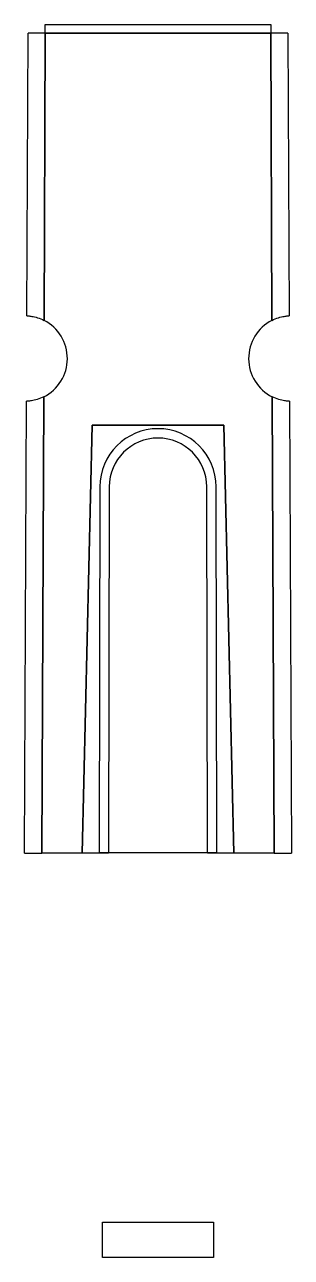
# Model space of a CAD drawing. Header units: millimetres. Extents: x -51.2 to -43.3, y -12 to 24.6.
import ezdxf

# ---------------------------------------------------------------- set-up
doc = ezdxf.new("R2010")
doc.units = ezdxf.units.MM
doc.layers.get('0').update_dxf_attribs({"linetype": 'CONTINUOUS'})

msp = doc.modelspace()

# ---------------------------------------------------------------- linework, layer by layer
for p, q in [((-51.142, 15.949), (-51.105, 24.334)), ((-50.634, 15.813), (-50.597, 24.334)), ((-50.597, 24.334), (-50.634, 15.813)), ((-50.597, 24.334), (-43.901, 24.334)), ((-43.901, 24.334), (-43.864, 15.813)), ((-43.864, 15.813), (-43.901, 24.334)), ((-43.393, 24.334), (-43.356, 15.949)), ((-50.703, 0), (-50.644, 13.545)), ((-50.644, 13.545), (-50.703, 0)), ((-43.854, 13.545), (-43.795, 0)), ((-43.795, 0), (-43.854, 13.545)), ((-51.211, 0), (-51.153, 13.413)), ((-43.345, 13.413), (-43.287, 0)), ((-49.205, 12.7), (-49.504, 0)), ((-45.293, 12.7), (-49.205, 12.7)), ((-44.994, 0), (-45.293, 12.7)), ((-51.211, 0), (-50.703, 0)), ((-49.504, 0), (-50.703, 0)), ((-43.795, 0), (-44.994, 0)), ((-43.795, 0), (-43.287, 0))]:
    msp.add_line(p, q)
for points in [[(-50.597, 24.334), (-50.597, 24.587), (-43.901, 24.587), (-43.901, 24.334)], [(-48.9, -10.947), (-45.598, -10.947), (-45.598, -11.989), (-48.9, -11.989)]]:
    msp.add_lwpolyline(points, close=True)
for points in [[(-48.697, 10.876), (-48.722, 0), (-49.504, 0), (-49.205, 12.7), (-45.293, 12.7), (-44.994, 0), (-45.776, 0), (-45.801, 10.876, 0.997667)], [(-45.523, 10.877, 0.997667), (-48.975, 10.877), (-49, 0.025), (-45.498, 0.025)]]:
    msp.add_lwpolyline(points, format="xyb", close=True)
for centre, major_axis, ratio, start_param, end_param in [((-50.597, 24.333), (-0.508, 0.001), 0.002223, 5.49779, 6.283181), ((-50.627, 24.333), (0.465, -0.001), 0.002044, 1.507375, 2.358356), ((-43.901, 24.333), (0.508, 0.001), 0.002282, 0.785396, 1.570787), ((-43.83, 24.333), (0.437, 0.001), 0.002319, 6.283033, 7.134014), ((-51.211, 14.681), (1.27, 0), 0.99999, 5.175284, 7.38236), ((-43.287, 14.681), (-1.27, 0), 0.99999, 5.18401, 7.391087)]:
    msp.add_ellipse(centre, major_axis=major_axis, ratio=ratio, start_param=start_param, end_param=end_param)
for points, knots in [([(-51.142, 15.949), (-51.142, 15.949), (-51.129, 15.949), (-51.077, 15.944), (-51.039, 15.94), (-50.947, 15.924), (-50.887, 15.911), (-50.761, 15.871), (-50.694, 15.843), (-50.634, 15.813)], [0.16922234, 0.16922234, 0.16922234, 0.16922234, 0.18833802, 0.18833802, 0.20745369, 0.20745369, 0.22763214, 0.22763214, 0.2478095, 0.2478095, 0.2478095, 0.2478095]), ([(-43.864, 15.813), (-43.804, 15.843), (-43.737, 15.871), (-43.61, 15.911), (-43.551, 15.924), (-43.459, 15.94), (-43.421, 15.944), (-43.369, 15.949), (-43.356, 15.949), (-43.356, 15.949)], [0.25951366, 0.25951366, 0.25951366, 0.25951366, 0.27969102, 0.27969102, 0.29986947, 0.29986947, 0.31898514, 0.31898514, 0.33810082, 0.33810082, 0.33810082, 0.33810082]), ([(-50.644, 13.545), (-50.704, 13.515), (-50.771, 13.488), (-50.898, 13.449), (-50.958, 13.436), (-51.05, 13.421), (-51.088, 13.417), (-51.14, 13.413), (-51.153, 13.413), (-51.153, 13.413)], [-0.24762271, -0.24762271, -0.24762271, -0.24762271, -0.22745589, -0.22745589, -0.20728799, -0.20728799, -0.18817696, -0.18817696, -0.16906592, -0.16906592, -0.16906592, -0.16906592]), ([(-43.345, 13.413), (-43.345, 13.413), (-43.358, 13.413), (-43.409, 13.417), (-43.448, 13.421), (-43.54, 13.436), (-43.6, 13.449), (-43.726, 13.488), (-43.794, 13.515), (-43.854, 13.545)], [-0.33810234, -0.33810234, -0.33810234, -0.33810234, -0.3189913, -0.3189913, -0.29988026, -0.29988026, -0.27971237, -0.27971237, -0.25954555, -0.25954555, -0.25954555, -0.25954555])]:
    msp.add_open_spline(points, degree=3, knots=knots)

doc.saveas('drawing.dxf')
